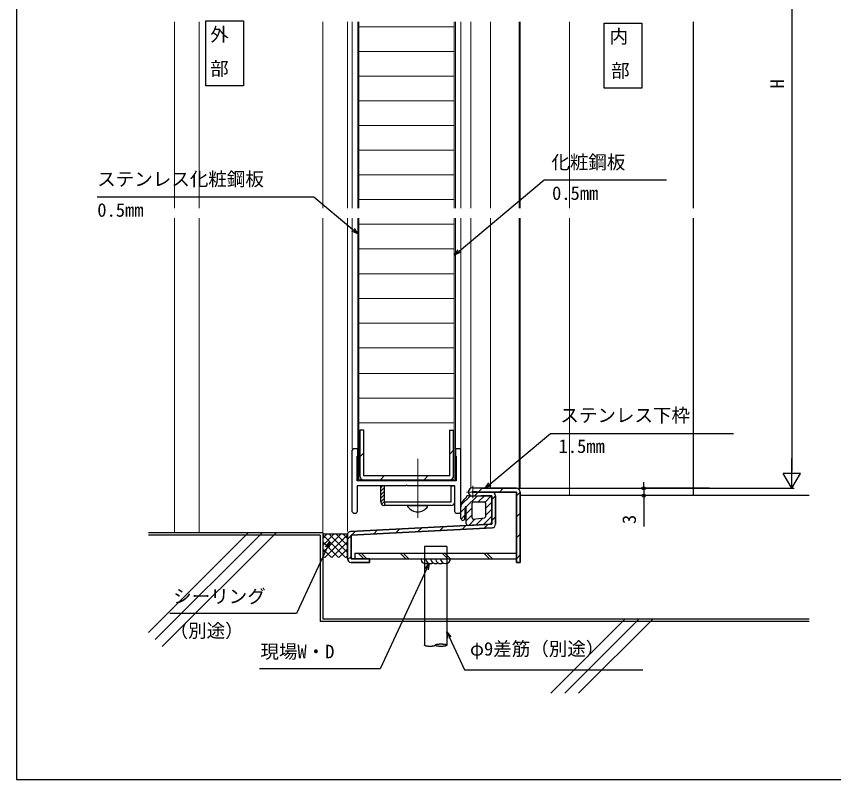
# Model space of a CAD drawing. Units: millimetres, scale not verified. Extents: x -438 to 438, y -339 to 336.
# Drawn here: x -437.5 to -106.5, y -338.9 to -29.8 of the extents above; entities that cross this region are included whole.
import ezdxf
from ezdxf.enums import TextEntityAlignment as Align

# ---------------------------------------------------------------- set-up
doc = ezdxf.new("R2010")
doc.units = ezdxf.units.MM
doc.header["$LTSCALE"] = 2
for name, color, linetype in [('0-1_USER1', 3, 'Continuous'), ('0-2_YKK_11', 7, 'Continuous'), ('0-4_YKK_13', 4, 'Continuous'), ('0-6_YKK_D', 6, 'Continuous'), ('0-7_YKK_ZWAK', 7, 'Continuous'), ('0-8_YSS_K', 3, 'Continuous'), ('0-9_YSS_KE', 3, 'Continuous')]:
    doc.layers.add(name, color=color, linetype=linetype)
doc.layers.add('0-3_YKK_12', color=2, linetype='Continuous', lineweight=18)
doc.styles.add('ＭＳ ゴシック', font='')
doc.styles.get('ＭＳ ゴシック').set_extended_font_data('MS Gothic')

msp = doc.modelspace()

# ---------------------------------------------------------------- linework, layer by layer
at = {"layer": '0-1_USER1'}
for points in [[(-360.736, -57.885), (-360.736, -31.606), (-345.544, -31.606), (-345.544, -57.885)], [(-199.441, -58.869), (-199.441, -32.59), (-184.248, -32.59), (-184.248, -58.869)]]:
    msp.add_lwpolyline(points, close=True, dxfattribs=at)
at = {"layer": '0-2_YKK_11'}
for p, q in [((-301.435, -230.425), (-301.435, -205.425)), ((-257.435, -230.425), (-257.435, -205.425)), ((-233.435, -250.925), (-233.435, -222.425)), ((-300.935, -230.925), (-299.935, -230.925)), ((-259.435, -230.925), (-257.935, -230.925))]:
    msp.add_line(p, q, dxfattribs=at)
for points in [[(-257.935, -204.925), (-259.635, -204.925), (-259.635, -207.925), (-259.435, -207.925), (-259.435, -217.925), (-299.435, -217.925), (-299.435, -207.925), (-299.235, -207.925), (-299.235, -204.925), (-300.935, -204.925)], [(-259.935, -230.425), (-259.935, -219.925), (-279.135, -219.925), (-279.435, -219.625), (-279.735, -219.925), (-299.435, -219.925), (-299.435, -230.425)], [(-248.87, -220.925), (-250.306, -222.361), (-248.87, -220.925)], [(-240.384, -220.925), (-241.884, -222.425), (-240.384, -220.925)], [(-244.935, -235.425), (-244.935, -223.925), (-249.435, -223.925), (-252.548, -224.17)], [(-252.548, -224.17), (-249.435, -223.925), (-244.935, -223.925), (-244.935, -235.425)], [(-250.444, -222.5), (-252.077, -224.133), (-250.444, -222.5)], [(-243.435, -223.976), (-244.935, -225.476), (-243.435, -223.976)], [(-243.435, -235.425), (-243.435, -223.925), (-243.435, -235.425)], [(-233.435, -222.425), (-233.435, -250.925), (-234.935, -250.925), (-234.935, -236.614), (-234.935, -250.925), (-233.435, -250.925)], [(-233.435, -222.461), (-234.935, -223.961), (-233.435, -222.461)], [(-233.435, -230.947), (-234.935, -232.447), (-233.435, -230.947)], [(-243.435, -232.461), (-244.935, -233.961), (-243.435, -232.461)], [(-244.935, -235.425), (-302.012, -238.352), (-244.935, -235.425)], [(-300.142, -238.256), (-301.725, -239.839), (-300.142, -238.256)], [(-291.198, -237.797), (-292.781, -239.381), (-291.198, -237.797)], [(-282.254, -237.339), (-283.837, -238.922), (-282.254, -237.339)], [(-273.31, -236.88), (-274.893, -238.463), (-273.31, -236.88)], [(-264.366, -236.421), (-265.949, -238.005), (-264.366, -236.421)], [(-255.422, -235.963), (-257.005, -237.546), (-255.422, -235.963)], [(-246.478, -235.504), (-248.061, -237.087), (-246.478, -235.504)], [(-303.435, -239.85), (-303.435, -249.425), (-303.435, -239.85)], [(-301.935, -240.05), (-303.435, -241.55), (-301.935, -240.05)], [(-233.435, -239.432), (-234.935, -240.932), (-233.435, -239.432)], [(-233.435, -247.917), (-234.935, -249.417), (-233.435, -247.917)], [(-301.935, -248.535), (-303.343, -249.943), (-301.935, -248.535)], [(-294.435, -250.52), (-294.84, -250.925), (-294.435, -250.52)]]:
    msp.add_lwpolyline(points, dxfattribs=at)
for points in [[(-234.935, -220.925), (-249.435, -220.925), (-252.548, -220.68), (-249.435, -220.925)], [(-252.666, -222.176), (-249.494, -222.425), (-252.666, -222.674), (-249.494, -222.425)], [(-234.935, -250.925), (-234.935, -222.425), (-249.435, -222.425), (-234.935, -222.425)], [(-244.859, -236.923), (-301.935, -239.85), (-301.935, -249.425), (-294.435, -249.425), (-294.435, -250.925), (-301.935, -250.925), (-294.435, -250.925), (-294.435, -249.425), (-301.935, -249.425), (-301.935, -239.85)]]:
    msp.add_lwpolyline(points, close=True, dxfattribs=at)
for centre, radius, start, end in [((-300.935, -205.425), 0.5, 90, 180), ((-257.935, -205.425), 0.5, 0, 90), ((-252.685, -222.425), 1.75, 85.507, 274.493), ((-252.685, -222.425), 1.75, 85.507, 274.493), ((-234.935, -222.425), 1.5, 0, 90), ((-234.935, -222.425), 1.5, 0, 90), ((-234.935, -222.425), 1.5, 0, 90), ((-234.935, -222.425), 1.5, 0, 90), ((-252.685, -222.425), 0.25, 85.507, 274.493), ((-252.685, -222.425), 0.25, 85.507, 274.493), ((-244.935, -223.925), 1.5, 0, 90), ((-244.935, -223.925), 1.5, 0, 90), ((-300.935, -230.425), 0.5, 180, 270), ((-299.935, -230.425), 0.5, 270, 360), ((-259.435, -230.425), 0.5, 180, 270), ((-257.935, -230.425), 0.5, 270, 360), ((-244.935, -235.425), 1.5, 272.936, 0), ((-244.935, -235.425), 1.5, 272.936, 0), ((-301.935, -239.85), 1.5, 92.936, 180), ((-301.935, -239.85), 1.5, 92.936, 180), ((-301.935, -249.425), 1.5, 180, 270), ((-301.935, -249.425), 1.5, 180, 270)]:
    msp.add_arc(centre, radius, start, end, dxfattribs=at)
at = {"layer": '0-3_YKK_12'}
for p, q in [((-373.435, -32.008), (-373.435, -107.508)), ((-363.435, -32.008), (-363.435, -107.508)), ((-313.435, -32.008), (-313.435, -107.508)), ((-303.435, -32.008), (-303.435, -107.508)), ((-303.435, -43.734), (-303.435, -32.008)), ((-301.435, -32.008), (-301.435, -107.508)), ((-299.235, -32.008), (-299.235, -107.508)), ((-298.735, -32.008), (-298.735, -107.508)), ((-260.135, -32.008), (-260.135, -107.508)), ((-259.635, -32.008), (-259.635, -107.508)), ((-257.435, -32.008), (-257.435, -107.508)), ((-253.435, -32.008), (-253.435, -107.508)), ((-245.435, -32.008), (-245.435, -107.508)), ((-233.835, -32.008), (-233.835, -107.508)), ((-233.435, -32.008), (-233.435, -107.508)), ((-213.436, -32.008), (-213.436, -107.508)), ((-260.135, -34.016), (-298.735, -34.016)), ((-260.135, -44.016), (-298.735, -44.016)), ((-260.135, -54.016), (-298.735, -54.016)), ((-260.135, -64.016), (-298.735, -64.016)), ((-260.135, -74.016), (-298.735, -74.016)), ((-260.135, -84.016), (-298.735, -84.016)), ((-260.135, -94.016), (-298.735, -94.016)), ((-260.135, -104.016), (-298.735, -104.016)), ((-373.435, -111.508), (-373.435, -238.9)), ((-363.435, -111.508), (-363.435, -238.9)), ((-313.435, -111.508), (-313.435, -238.9)), ((-303.435, -111.508), (-303.435, -238.425)), ((-303.435, -111.508), (-303.435, -238.425)), ((-301.435, -111.508), (-301.435, -204.925)), ((-299.235, -217.425), (-299.235, -111.508)), ((-298.735, -111.508), (-298.735, -217.425)), ((-260.135, -111.508), (-260.135, -217.425)), ((-259.635, -217.425), (-259.635, -111.508)), ((-257.435, -111.508), (-257.435, -210.925)), ((-253.435, -111.508), (-253.435, -220.925)), ((-245.435, -111.508), (-245.435, -220.925)), ((-233.835, -111.508), (-233.835, -220.925)), ((-233.435, -111.508), (-233.435, -220.925)), ((-213.436, -111.508), (-213.436, -223.9)), ((-260.135, -114.016), (-298.735, -114.016)), ((-260.135, -124.016), (-298.735, -124.016)), ((-260.135, -134.016), (-298.735, -134.016)), ((-260.135, -144.016), (-298.735, -144.016)), ((-260.135, -154.016), (-298.735, -154.016)), ((-260.135, -164.016), (-298.735, -164.016)), ((-260.135, -174.467), (-298.735, -174.467)), ((-260.135, -184.467), (-298.735, -184.467)), ((-260.135, -194.467), (-298.735, -194.467)), ((-274.935, -232.925), (-274.935, -208.925)), ((-260.135, -217.425), (-298.735, -217.425)), ((-298.735, -217.925), (-260.135, -217.925)), ((-280.735, -217.425), (-280.735, -217.925)), ((-278.135, -217.425), (-278.135, -217.925)), ((-252.685, -219.925), (-252.685, -224.925)), ((-255.185, -222.425), (-250.185, -222.425))]:
    msp.add_line(p, q, dxfattribs=at)
for centre, start, end in [((-298.735, -217.425), 180, 270), ((-260.135, -217.425), 270, 0)]:
    msp.add_arc(centre, 0.5, start, end, dxfattribs=at)
at = {"layer": '0-4_YKK_13'}
for p, q in [((-296.935, -197.425), (-296.935, -215.925)), ((-262.035, -197.425), (-260.435, -197.425)), ((-261.935, -215.925), (-261.935, -197.425)), ((-260.435, -215.825), (-260.435, -197.425)), ((-298.435, -208.18), (-296.935, -206.68)), ((-261.935, -207.035), (-260.435, -205.535)), ((-261.935, -215.925), (-296.935, -215.925)), ((-296.835, -217.425), (-262.035, -217.425)), ((-290.003, -217.425), (-288.503, -215.925)), ((-272.325, -217.425), (-270.825, -215.925)), ((-288.435, -219.925), (-289.935, -219.925)), ((-289.935, -226.425), (-289.935, -219.925)), ((-289.935, -220.709), (-289.151, -219.925)), ((-289.935, -222.124), (-288.435, -220.624)), ((-288.435, -226.425), (-288.435, -219.925)), ((-261.435, -219.925), (-259.935, -219.925)), ((-261.435, -226.425), (-261.435, -219.925)), ((-259.935, -226.425), (-259.935, -219.925)), ((-289.935, -223.538), (-288.435, -222.038)), ((-289.935, -224.952), (-288.435, -223.452)), ((-289.935, -226.366), (-288.435, -224.866)), ((-257.371, -227.672), (-253.624, -223.925)), ((-255.435, -228.565), (-250.795, -223.925)), ((-254.435, -223.925), (-245.935, -223.925)), ((-250.467, -226.425), (-247.967, -223.925)), ((-247.698, -226.485), (-245.337, -224.124)), ((-244.935, -234.425), (-244.935, -224.925)), ((-289.566, -227.411), (-288.435, -226.281)), ((-288.65, -227.91), (-288.435, -227.695)), ((-288.435, -226.425), (-288.435, -227.925)), ((-288.435, -226.425), (-261.435, -226.425)), ((-261.435, -227.925), (-288.435, -227.925)), ((-270.935, -228.425), (-270.935, -227.925)), ((-257.435, -233.175), (-257.435, -228.389)), ((-252.935, -232.925), (-252.935, -226.925)), ((-252.435, -226.425), (-247.935, -226.425)), ((-247.435, -229.05), (-244.935, -226.55)), ((-247.435, -226.925), (-247.435, -232.425)), ((-257.435, -230.565), (-255.75, -228.88)), ((-255.735, -228.532), (-255.936, -233.207)), ((-255.435, -228.532), (-255.435, -234.925)), ((-255.435, -231.394), (-252.935, -228.894)), ((-247.435, -231.879), (-244.935, -229.379)), ((-257.41, -233.368), (-255.877, -231.835)), ((-255.435, -234.222), (-252.935, -231.722)), ((-254.302, -235.917), (-251.732, -233.347)), ((-252.435, -233.425), (-247.935, -232.925)), ((-251.297, -235.74), (-248.55, -232.993)), ((-248.292, -235.564), (-244.935, -232.207)), ((-254.435, -235.925), (-245.935, -235.425)), ((-263.185, -244.425), (-272.185, -244.425)), ((-272.185, -244.425), (-272.185, -284.425)), ((-263.185, -244.425), (-263.185, -284.425)), ((-300.435, -247.125), (-234.935, -247.125)), ((-300.435, -247.125), (-300.435, -249.425)), ((-300.435, -247.125), (-300.435, -249.425)), ((-299.023, -247.125), (-296.723, -249.425)), ((-299.023, -247.125), (-296.723, -249.425)), ((-297.877, -247.125), (-295.577, -249.425)), ((-297.877, -247.125), (-295.577, -249.425)), ((-282.053, -247.125), (-279.753, -249.425)), ((-282.053, -247.125), (-279.753, -249.425)), ((-280.906, -247.125), (-278.606, -249.425)), ((-280.906, -247.125), (-278.606, -249.425)), ((-265.082, -247.125), (-262.782, -249.425)), ((-265.082, -247.125), (-262.782, -249.425)), ((-263.936, -247.125), (-261.636, -249.425)), ((-263.936, -247.125), (-261.636, -249.425)), ((-248.112, -247.125), (-245.812, -249.425)), ((-248.112, -247.125), (-245.812, -249.425)), ((-246.965, -247.125), (-244.665, -249.425)), ((-246.965, -247.125), (-244.665, -249.425)), ((-234.935, -249.425), (-234.935, -247.125)), ((-234.935, -249.425), (-234.935, -247.125)), ((-234.934, -249.425), (-234.931, -247.125)), ((-234.934, -249.425), (-234.931, -247.125)), ((-300.435, -249.425), (-234.935, -249.425))]:
    msp.add_line(p, q, dxfattribs=at)
for points in [[(-296.835, -197.425), (-298.435, -197.425), (-298.435, -215.825)], [(-278.935, -228.425), (-278.935, -227.925), (-270.935, -227.925)], [(-267.831, -284.447), (-267.84, -284.49), (-267.864, -284.534), (-267.905, -284.576), (-267.963, -284.618), (-268.035, -284.658), (-268.123, -284.697), (-268.225, -284.734), (-268.34, -284.768), (-268.468, -284.8), (-268.608, -284.83), (-268.759, -284.856), (-268.919, -284.88), (-269.087, -284.9), (-269.262, -284.917), (-269.443, -284.93), (-269.628, -284.939), (-269.817, -284.945), (-270.006, -284.947), (-270.196, -284.945), (-270.384, -284.939), (-270.569, -284.93), (-270.75, -284.917), (-270.925, -284.9), (-271.094, -284.88), (-271.254, -284.856), (-271.404, -284.83), (-271.544, -284.8), (-271.672, -284.768), (-271.788, -284.734), (-271.89, -284.697), (-271.977, -284.658), (-272.05, -284.618), (-272.107, -284.576), (-272.148, -284.534), (-272.173, -284.49), (-272.181, -284.447)], [(-263.181, -284.447), (-263.19, -284.49), (-263.216, -284.534), (-263.26, -284.576), (-263.321, -284.618), (-263.399, -284.658), (-263.492, -284.697), (-263.601, -284.734), (-263.725, -284.768), (-263.862, -284.8), (-264.012, -284.83), (-264.172, -284.856), (-264.344, -284.88), (-264.523, -284.9), (-264.711, -284.917), (-264.904, -284.93), (-265.102, -284.939), (-265.304, -284.945), (-265.506, -284.947), (-265.709, -284.945), (-265.91, -284.939), (-266.108, -284.93), (-266.301, -284.917), (-266.489, -284.9), (-266.669, -284.88), (-266.84, -284.856), (-267.001, -284.83), (-267.15, -284.8), (-267.287, -284.768), (-267.411, -284.734), (-267.52, -284.697), (-267.613, -284.658), (-267.691, -284.618), (-267.752, -284.576), (-267.796, -284.534), (-267.822, -284.49), (-267.831, -284.447), (-267.822, -284.403), (-267.796, -284.36), (-267.752, -284.317)], [(-267.752, -284.317), (-267.691, -284.276), (-267.613, -284.235), (-267.52, -284.197), (-267.411, -284.16), (-267.287, -284.125), (-267.15, -284.093), (-267.001, -284.064), (-266.84, -284.037), (-266.669, -284.014), (-266.489, -283.994), (-266.301, -283.977), (-266.108, -283.964), (-265.91, -283.954), (-265.709, -283.949), (-265.506, -283.947), (-265.304, -283.949), (-265.102, -283.954), (-264.904, -283.964), (-264.711, -283.977), (-264.523, -283.994), (-264.344, -284.014), (-264.172, -284.037), (-264.012, -284.064), (-263.862, -284.093), (-263.725, -284.125), (-263.601, -284.16), (-263.492, -284.197), (-263.399, -284.235), (-263.321, -284.276), (-263.26, -284.317), (-263.216, -284.36), (-263.19, -284.403), (-263.181, -284.447)]]:
    msp.add_lwpolyline(points, dxfattribs=at)
for centre, radius, start, end in [((-296.835, -215.825), 1.6, 180, 270), ((-262.035, -215.825), 1.6, 270, 0), ((-253.435, -228.389), 4, 120, 180), ((-254.435, -224.925), 1, 90, 180), ((-245.935, -224.925), 1, 360, 90), ((-288.435, -226.425), 1.5, 180, 270), ((-261.435, -226.425), 1.5, 270, 0), ((-255.585, -228.532), 0.15, 360, 180), ((-252.435, -226.925), 0.5, 90, 180), ((-247.935, -226.925), 0.5, 0, 90), ((-274.935, -225.425), 5, 216.86989, 323.1301), ((-256.685, -233.175), 0.75, 180, 357.542), ((-254.435, -234.925), 1, 180, 270), ((-252.435, -232.925), 0.5, 180, 270), ((-247.935, -232.425), 0.5, 270, 360), ((-245.935, -234.425), 1, 270, 0), ((-271.685, -249.425), 2, 180, 300), ((-271.685, -249.425), 2, 180, 300), ((-269.685, -249.425), 2, 180, 300), ((-269.685, -249.425), 2, 180, 300), ((-267.685, -249.425), 2, 180, 300), ((-267.685, -249.425), 2, 180, 300), ((-265.685, -249.425), 2, 180, 300), ((-265.685, -249.425), 2, 180, 300), ((-263.685, -249.425), 2, 180, 0), ((-263.685, -249.425), 2, 180, 0)]:
    msp.add_arc(centre, radius, start, end, dxfattribs=at)
at = {"layer": '0-6_YKK_D'}
for p, q in [((-123.432, 102.937), (-123.432, -213.925)), ((-123.432, -220.925), (-123.432, -208.801)), ((-123.432, -220.925), (-126.932, -214.863)), ((-119.932, -214.863), (-126.932, -214.863)), ((-123.432, -220.925), (-119.932, -214.863)), ((-183.432, -220.925), (-183.432, -218.375)), ((-233.935, -220.925), (-122.432, -220.925)), ((-156.811, -220.925), (-184.432, -220.925)), ((-183.432, -220.925), (-183.432, -223.9)), ((-183.432, -223.9), (-183.432, -236.347))]:
    msp.add_line(p, q, dxfattribs=at)
for points in [[(-260.135, -126.517), (-258.182, -124.878), (-223.798, -96.027), (-174.187, -96.027)], [(-299.235, -117.891), (-301.189, -116.252), (-316.988, -102.995), (-404.817, -102.995)], [(-300.75, -115.729), (-299.235, -117.891), (-301.628, -116.776)], [(-257.743, -125.401), (-260.135, -126.517), (-258.621, -124.354)], [(-247.678, -220.925), (-245.724, -219.286), (-221.16, -198.674), (-147.112, -198.674)], [(-245.285, -219.809), (-247.678, -220.925), (-246.164, -218.762)], [(-310.556, -242.595), (-311.633, -244.906), (-324.085, -271.609), (-375.333, -271.609)], [(-312.253, -244.618), (-310.556, -242.595), (-311.014, -245.195)], [(-270.276, -251.336), (-271.353, -253.647), (-290.153, -293.962), (-338.961, -293.962)], [(-271.973, -253.358), (-270.276, -251.336), (-270.734, -253.936)], [(-262.727, -281.646), (-263.185, -279.046), (-261.488, -281.068)], [(-263.185, -279.046), (-262.108, -281.357), (-256.043, -294.363), (-183.812, -294.363)]]:
    msp.add_lwpolyline(points, dxfattribs=at)
for centre in [(-183.432, -220.925), (-183.432, -223.9)]:
    msp.add_circle(centre, 0.637, dxfattribs=at)
at = {"layer": '0-7_YKK_ZWAK'}
msp.add_line((-437.5, 311.1), (-437.5, -338.9), dxfattribs=at)
msp.add_lwpolyline([(-437.5, -338.9), (437.5, -338.9), (437.5, 311.1)], dxfattribs=at)
at = {"layer": '0-8_YSS_K'}
for p, q in [((-163.432, -32.008), (-163.432, -107.508)), ((-163.432, -111.508), (-163.432, -223.9)), ((-343.568, -238.9), (-384.044, -279.375)), ((-313.435, -238.9), (-384.044, -238.9)), ((-337.911, -238.9), (-381.215, -282.204)), ((-332.255, -238.9), (-378.387, -285.032)), ((-313.435, -238.9), (-313.435, -273.9)), ((-313.435, -241.26), (-311.575, -239.4)), ((-313.435, -244.089), (-308.747, -239.4)), ((-313.435, -246.917), (-305.918, -239.4)), ((-313.435, -239.716), (-304.251, -248.9)), ((-312.59, -248.9), (-303.435, -239.746)), ((-310.922, -239.4), (-303.435, -246.887)), ((-308.094, -239.4), (-303.435, -244.059)), ((-305.266, -239.4), (-303.435, -241.23)), ((-313.435, -242.544), (-307.079, -248.9)), ((-309.761, -248.9), (-303.435, -242.574)), ((-313.435, -245.372), (-309.908, -248.9)), ((-313.435, -248.201), (-312.736, -248.9)), ((-306.933, -248.9), (-303.435, -245.402)), ((-304.105, -248.9), (-303.435, -248.231)), ((-116.435, -273.9), (-313.435, -273.9)), ((-191.092, -273.9), (-221.092, -303.9)), ((-185.435, -273.9), (-215.435, -303.9)), ((-179.778, -273.9), (-209.778, -303.9))]:
    msp.add_line(p, q, dxfattribs=at)
at = {"layer": '0-9_YSS_KE'}
for p, q in [((-116.435, -223.9), (-233.435, -223.9)), ((-314.435, -239.9), (-384.044, -239.9)), ((-314.435, -239.9), (-314.435, -274.9)), ((-313.435, -239.4), (-303.435, -239.4)), ((-116.435, -274.9), (-314.435, -274.9))]:
    msp.add_line(p, q, dxfattribs=at)

# ---------------------------------------------------------------- texts
at = {"layer": '0-1_USER1', "style": 'ＭＳ ゴシック'}
for s, p in [('外', (-358.954, -41.549)), ('内', (-197.253, -42.342)), ('部', (-358.997, -55.37)), ('部', (-196.614, -56.163))]:
    msp.add_text(s, height=5.499, dxfattribs=at).set_placement(p, align=Align.BOTTOM_LEFT)
at = {"layer": '0-6_YKK_D', "style": 'ＭＳ ゴシック'}
for s, p in [('H', (-124.932, -58.988)), ('3', (-184.932, -235.401))]:
    msp.add_text(s, height=5.499, rotation=90, dxfattribs=at).set_placement(p, align=Align.BOTTOM_LEFT)
for s, p in [('化粧鋼板', (-220.837, -93.275)), ('ステンレス化粧鋼板', (-404.752, -100.104)), ('0.5mm', (-220.539, -105.775)), ('0.5mm', (-404.71, -112.604)), ('ステンレス下枠', (-217.178, -195.74)), ('1.5mm', (-217.902, -208.24)), ('シーリング', (-373.999, -269.058)), ('（別途）', (-375.448, -282.965)), ('現場W・D', (-338.663, -291.428)), ('φ9差筋（別途）', (-253.791, -290.323))]:
    msp.add_text(s, height=5.499, dxfattribs=at).set_placement(p, align=Align.BOTTOM_LEFT)

doc.saveas('drawing.dxf')
